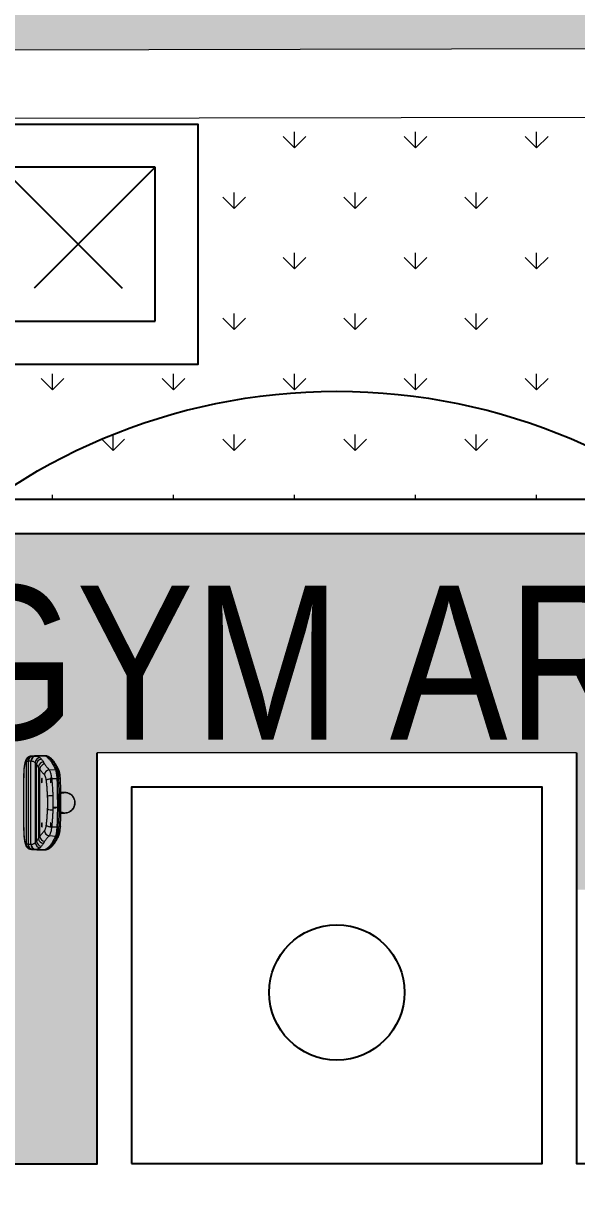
# Model space of a CAD drawing. Header units: millimetres. Extents: x 7964926 to 16080295, y -6277184 to -2986664.
# Drawn here: x 8010021 to 8011636, y -3081809 to -3078379 of the extents above; entities that cross this region are included whole.
import ezdxf

# ---------------------------------------------------------------- set-up
doc = ezdxf.new("R2010")
doc.units = ezdxf.units.MM
doc.header["$LTSCALE"] = 2000
doc.header["$MEASUREMENT"] = 0
doc.linetypes.add('( Hidden )', pattern=[0.375, 0.25, -0.125])
doc.layers.add('EARTHPIT', color=230, linetype='Continuous')
doc.layers.add('L - proposed trees', color=74, linetype='Continuous')
for name, color, linetype, lineweight in [('L - paving', 9, 'Continuous', 5), ('L-ELE 2', 30, 'Continuous', 15), ('L-HATCH', 8, 'Continuous', 5), ('L-kerb', 24, 'Continuous', 13), ('L-LAWN HATCH', 96, 'Continuous', 5), ('L-TEXT', 7, 'Continuous', 20)]:
    doc.layers.add(name, color=color, linetype=linetype, lineweight=lineweight)
doc.styles.add('Arial narrow', font='ARIALN.TTF')

# ---------------------------------------------------------------- blocks, each defined once
blk = doc.blocks.new('tree14 pp')
at = {"layer": 'L - proposed trees', "ltscale": 2000}
for radius in [1275.3, 143.5]:
    blk.add_circle((-1172.8, 1330.7), radius, dxfattribs=at)
blk = doc.blocks.new('gym')
at = {"linetype": 'Continuous', "lineweight": 15}
for p, q in [((-2516, 120.2), (-2516.7, 120.2)), ((-2515.8, -121.9), (-2516, 120.2)), ((-2503.5, 120.4), (-2511.3, 120.3)), ((-2511.3, 120.3), (-2511.2, -122)), ((-2503.4, -122.1), (-2503.5, 120.4)), ((-2502.9, 135.2), (-2502.8, 135.2)), ((-2502.8, 135.2), (-2479.9, 136.6)), ((-2502.8, 135.2), (-2502.1, 135.2)), ((-2497.6, 135.2), (-2489.8, 135.3)), ((-2490.4, 115.8), (-2490.3, -117.4)), ((-2489, 135.4), (-2468.4, 136.7)), ((-2486.7, -113), (-2486.8, 111.3)), ((-2481.1, 103.5), (-2481, -105.2)), ((-2479.9, 136.6), (-2480, 136.6)), ((-2468.4, 136.7), (-2479.9, 136.6)), ((-2478.7, 136.7), (-2467.2, 136.7)), ((-2467.2, 136.7), (-2462.9, 136.7)), ((-2477, -99.1), (-2477.2, 97.4)), ((-2449.8, 95.3), (-2430.9, 96.4)), ((-2442.8, 69.7), (-2426.7, 70)), ((-2429.7, 96.4), (-2425.3, 96.4)), ((-2425.5, 70), (-2421.1, 70)), ((-2454.5, 18.6), (-2454.5, -20.2)), ((-2449.7, -96.9), (-2430.8, -98)), ((-2442.7, -71.4), (-2426.6, -71.6)), ((-2429.6, -98.1), (-2425.2, -98.1)), ((-2425.4, -71.6), (-2421.1, -71.6)), ((-2516.6, -121.9), (-2515.8, -121.9)), ((-2511.2, -122), (-2503.4, -122.1)), ((-2502.7, -136.9), (-2502.8, -136.9)), ((-2501.9, -136.9), (-2502.7, -136.9)), ((-2502.7, -136.9), (-2479.7, -138.3)), ((-2489.6, -137), (-2497.5, -136.9)), ((-2488.9, -137), (-2468.3, -138.3)), ((-2479.8, -138.3), (-2479.7, -138.3)), ((-2479.7, -138.3), (-2468.3, -138.3)), ((-2467.1, -138.3), (-2478.5, -138.3)), ((-2467.1, -138.3), (-2462.7, -138.3))]:
    blk.add_line(p, q, dxfattribs=at)
at = {"linetype": 'Continuous'}
for p, q in [((-2438.5, -15.6), (-2429.8, -15.6)), ((-2427.6, -14.3), (-2436.3, -14.3)), ((-2428.1, -14.6), (-2435.1, -14.6))]:
    blk.add_line(p, q, dxfattribs=at)
at = {"linetype": 'Continuous', "lineweight": 15, "flags": 128}
for points in [[(-2516.7, 120.2), (-2517.4, 120), (-2518.1, 119.5), (-2518.7, 118.6), (-2519.4, 117.3), (-2520, 115.7), (-2520.6, 113.8), (-2521.2, 111.6), (-2521.7, 109), (-2522.2, 106.2), (-2522.7, 103.2), (-2523.1, 99.9), (-2523.4, 96.4), (-2523.7, 92.8), (-2523.9, 89), (-2524.1, 85.2), (-2524.2, 81.2)], [(-2430.9, 96.4), (-2433.3, 101.5), (-2435.7, 106.3), (-2438.1, 110.8), (-2440.6, 114.9), (-2443.1, 118.7), (-2445.6, 122.1), (-2448.1, 125.1), (-2450.6, 127.8), (-2453.1, 130.2), (-2455.7, 132.1), (-2458.2, 133.8), (-2460.7, 135), (-2463.3, 135.9), (-2465.9, 136.5), (-2468.4, 136.7)], [(-2467.2, 136.7), (-2464.7, 136.5), (-2462.1, 136), (-2459.5, 135.1), (-2457, 133.8), (-2454.5, 132.2), (-2451.9, 130.2), (-2449.4, 127.9), (-2446.9, 125.2), (-2444.4, 122.1), (-2441.9, 118.7), (-2439.4, 114.9), (-2436.9, 110.8), (-2434.5, 106.4), (-2432.1, 101.6), (-2429.7, 96.4)], [(-2425.3, 96.4), (-2427.7, 101.6), (-2430.2, 106.4), (-2432.6, 110.8), (-2435.1, 114.9), (-2437.5, 118.7), (-2440, 122.1), (-2442.5, 125.2), (-2445.1, 127.9), (-2447.6, 130.2), (-2450.1, 132.2), (-2452.7, 133.8), (-2455.2, 135.1), (-2457.8, 136), (-2460.3, 136.5), (-2462.9, 136.7)], [(-2524.4, 81.5), (-2524.4, 81.5), (-2524.2, 81.2)], [(-2458.3, 65.6), (-2457.2, 66.3), (-2455.8, 67), (-2454.1, 67.6), (-2452.1, 68.2), (-2449.9, 68.7), (-2447.6, 69.1), (-2445.2, 69.5), (-2442.8, 69.7)], [(-2426.7, 70), (-2426.9, 73.9), (-2427.2, 77.6), (-2427.6, 81.2), (-2428, 84.5), (-2428.5, 87.5), (-2429, 90.3), (-2429.6, 92.7), (-2430.2, 94.7), (-2430.9, 96.4)], [(-2429.7, 96.4), (-2429, 94.8), (-2428.4, 92.7), (-2427.8, 90.3), (-2427.3, 87.6), (-2426.8, 84.5), (-2426.4, 81.2), (-2426, 77.7), (-2425.7, 73.9), (-2425.5, 70)], [(-2421.1, 70), (-2421.4, 73.9), (-2421.7, 77.7), (-2422, 81.2), (-2422.5, 84.5), (-2423, 87.6), (-2423.5, 90.3), (-2424.1, 92.7), (-2424.7, 94.8), (-2425.3, 96.4)], [(-2421.1, 70), (-2420.2, 70), (-2419.3, 69.9), (-2418.6, 69.8), (-2417.9, 69.6), (-2417.4, 69.4), (-2417.1, 69.2), (-2417, 68.9), (-2417, 68.9)], [(-2415.6, 26.2), (-2413.6, 27), (-2410.5, 28), (-2407.4, 28.6), (-2404.1, 28.8), (-2400.9, 28.7), (-2397.8, 28.2), (-2394.7, 27.4), (-2391.7, 26.2), (-2388.8, 24.7), (-2386.1, 22.9), (-2383.7, 20.8), (-2381.4, 18.5), (-2379.5, 15.9), (-2377.8, 13.1), (-2376.5, 10.1), (-2375.5, 7), (-2374.8, 3.8), (-2374.5, 0.6), (-2374.5, -2.7), (-2374.9, -5.9), (-2375.6, -9.1), (-2376.7, -12.2), (-2378.1, -15.1), (-2379.8, -17.9), (-2381.8, -20.4), (-2384, -22.7), (-2386.5, -24.8), (-2389.2, -26.6)], [(-2415.5, -27.4), (-2415.3, -27.5), (-2412.3, -28.6), (-2409.2, -29.5), (-2406.1, -29.9), (-2402.9, -30), (-2399.8, -29.8), (-2396.6, -29.2), (-2393.6, -28.3), (-2390.7, -27), (-2387.9, -25.4), (-2385.3, -23.5), (-2383, -21.4), (-2380.9, -19), (-2379, -16.3), (-2377.5, -13.5), (-2376.3, -10.5), (-2375.4, -7.4), (-2374.9, -4.3), (-2374.7, -1), (-2374.8, 2.2), (-2375.3, 5.4), (-2376.1, 8.5), (-2377.3, 11.5), (-2378.8, 14.3), (-2380.6, 17), (-2382.6, 19.4), (-2385, 21.6), (-2387.5, 23.6), (-2390.2, 25.2), (-2393.1, 26.5), (-2396.2, 27.5), (-2399.3, 28.2), (-2402.4, 28.5), (-2405.6, 28.4), (-2408.8, 28), (-2411.8, 27.2), (-2414.8, 26.1), (-2415.6, 25.8)], [(-2458.2, -67.3), (-2457.1, -68), (-2455.7, -68.6), (-2454, -69.3), (-2452, -69.8), (-2449.9, -70.4), (-2447.5, -70.8), (-2445.2, -71.1), (-2442.7, -71.4)], [(-2524.3, -83.2), (-2524.3, -83.2), (-2524.1, -82.9)], [(-2524.1, -82.9), (-2524, -86.9), (-2523.8, -90.7), (-2523.6, -94.5), (-2523.3, -98.2), (-2523, -101.6), (-2522.6, -104.9), (-2522.1, -107.9), (-2521.6, -110.7), (-2521.1, -113.3), (-2520.5, -115.5), (-2519.9, -117.4), (-2519.3, -119), (-2518.6, -120.3), (-2517.9, -121.2), (-2517.2, -121.8), (-2516.6, -121.9)], [(-2468.3, -138.3), (-2465.7, -138.1), (-2463.2, -137.6), (-2460.6, -136.7), (-2458, -135.4), (-2455.5, -133.8), (-2453, -131.8), (-2450.4, -129.4), (-2447.9, -126.7), (-2445.4, -123.7), (-2442.9, -120.3), (-2440.5, -116.5), (-2438, -112.4), (-2435.6, -108), (-2433.2, -103.2), (-2430.8, -98)], [(-2429.6, -98.1), (-2432, -103.2), (-2434.4, -108), (-2436.8, -112.4), (-2439.3, -116.6), (-2441.7, -120.3), (-2444.2, -123.7), (-2446.7, -126.8), (-2449.2, -129.5), (-2451.8, -131.8), (-2454.3, -133.8), (-2456.8, -135.4), (-2459.4, -136.7), (-2461.9, -137.6), (-2464.5, -138.2), (-2467.1, -138.3)], [(-2462.7, -138.3), (-2460.2, -138.2), (-2457.6, -137.6), (-2455.1, -136.7), (-2452.5, -135.4), (-2450, -133.8), (-2447.4, -131.8), (-2444.9, -129.5), (-2442.4, -126.8), (-2439.9, -123.7), (-2437.4, -120.3), (-2434.9, -116.6), (-2432.5, -112.4), (-2430.1, -108), (-2427.6, -103.2), (-2425.2, -98.1)], [(-2430.8, -98), (-2430.1, -96.3), (-2429.5, -94.3), (-2428.9, -91.9), (-2428.4, -89.1), (-2427.9, -86.1), (-2427.5, -82.8), (-2427.1, -79.3), (-2426.8, -75.5), (-2426.6, -71.6)], [(-2425.4, -71.6), (-2425.6, -75.5), (-2425.9, -79.3), (-2426.3, -82.8), (-2426.7, -86.1), (-2427.2, -89.2), (-2427.7, -91.9), (-2428.3, -94.3), (-2428.9, -96.4), (-2429.6, -98.1)], [(-2425.2, -98.1), (-2424.6, -96.4), (-2424, -94.3), (-2423.4, -91.9), (-2422.9, -89.2), (-2422.4, -86.1), (-2422, -82.8), (-2421.6, -79.3), (-2421.3, -75.5), (-2421.1, -71.6)], [(-2416.9, -70.5), (-2416.9, -70.5), (-2417, -70.8), (-2417.3, -71), (-2417.8, -71.2), (-2418.5, -71.4), (-2419.2, -71.5), (-2420.1, -71.6), (-2421.1, -71.6)]]:
    blk.add_lwpolyline(points, dxfattribs=at)
at = {"linetype": 'Continuous', "flags": 128}
for points in [[(-2470.9, 57.9), (-2470.5, 59.1), (-2470.2, 61.1), (-2470.1, 63.5), (-2470.2, 66.1), (-2470.4, 68.4), (-2470.7, 70), (-2471.1, 70.7), (-2471.6, 70.5), (-2472, 69.3), (-2472.3, 67.3), (-2472.4, 64.8), (-2472.3, 62.3), (-2472.1, 60), (-2471.8, 58.4), (-2471.4, 57.6), (-2470.9, 57.9)], [(-2444.9, 57.9), (-2444.5, 59.1), (-2444.2, 61.1), (-2444.1, 63.6), (-2444.1, 66.1), (-2444.3, 68.4), (-2444.7, 70), (-2445.1, 70.7), (-2445.5, 70.5), (-2445.9, 69.3), (-2446.2, 67.3), (-2446.3, 64.8), (-2446.3, 62.3), (-2446.1, 60), (-2445.7, 58.4), (-2445.3, 57.6), (-2444.9, 57.9)], [(-2470.8, -72.1), (-2470.5, -70.9), (-2470.2, -68.9), (-2470, -66.5), (-2470.1, -63.9), (-2470.3, -61.7), (-2470.6, -60), (-2471.1, -59.3), (-2471.5, -59.5), (-2471.9, -60.8), (-2472.2, -62.7), (-2472.3, -65.2), (-2472.3, -67.8), (-2472.1, -70), (-2471.7, -71.6), (-2471.3, -72.4), (-2470.8, -72.1)], [(-2444.8, -72.1), (-2444.4, -70.9), (-2444.1, -68.9), (-2444, -66.5), (-2444, -63.9), (-2444.3, -61.6), (-2444.6, -60), (-2445, -59.3), (-2445.5, -59.5), (-2445.9, -60.7), (-2446.1, -62.7), (-2446.3, -65.2), (-2446.2, -67.7), (-2446, -70), (-2445.7, -71.6), (-2445.2, -72.4), (-2444.8, -72.1)]]:
    blk.add_lwpolyline(points, dxfattribs=at)
at = {"linetype": 'Continuous', "lineweight": 15}
for centre, radius, start, end in [((-2501.8, 120.3), 14.9, 94.0245, 180.4149), ((-2501.1, 120.3), 14.9, 94.0245, 180.4154), ((-2496.5, 120.4), 14.8, 94.323, 180.691), ((-2488.7, 120.5), 14.8, 94.3232, 180.6907), ((-2488, 120.6), 14.8, 94.2426, 180.7159), ((-2475.3, 115.5), 15.2, 93.2992, 178.9287), ((-2471.6, 110.9), 15.2, 92.9947, 178.2937), ((-2465.7, 102.6), 15.4, 93.4265, 176.849), ((-2560.7, 47.2), 97.5, 30.9895, 35.258), ((-2478.7, 117.3), 19.4, 90.0312, 93.5866), ((-2461.7, 96.4), 15.5, 93.1809, 176.0758), ((-2467.2, 117.3), 19.4, 90.0315, 93.5866), ((-2548.4, 60.3), 100.1, 30.9925, 35.2549), ((1973.7, 1.7), 4498.6, 178.9869, 181.0776), ((-2447.6, 79), 16.4, 97.4651, 171.8723), ((-2429.7, 75.5), 20.9, 90.0352, 93.3387), ((-3889.3, -1.6), 1464.4, 357.2605, 2.804), ((-2425.4, -2.1), 72.2, 90.0341, 90.994), ((-3888.4, -1.6), 1464.7, 357.2606, 2.8039), ((-2425.2, 91.9), 4.57, 25.3542, 91.4644), ((-3884.1, -1.6), 1464.7, 357.2606, 2.8039), ((-2438, -93.7), 113.5, 90.5863, 98.3574), ((-2404.1, -0.1), 29.3, 34.135, 113.2086), ((-2404, 0.1), 28.9, 72.491, 113.5534), ((-2438.1, 92.1), 113.5, 261.7071, 269.4782), ((-2403.6, -1.6), 28.8, 245.4001, 299.9402), ((-2404, -1.6), 28.9, 246.3994, 287.5768), ((-2404.1, -1.6), 29.2, 246.8005, 270.0197), ((-2404.1, -1.4), 29.4, 270.1647, 325.8412), ((-2560.7, -49), 97.5, 324.8065, 329.0751), ((-2461.6, -98), 15.5, 183.9887, 266.8836), ((-2447.6, -80.6), 16.4, 188.1922, 262.5995), ((-2429.6, -77.1), 20.9, 266.7258, 270.0294), ((-2425.4, 0.5), 72.2, 269.0706, 270.0305), ((-2425.1, -93.5), 4.57, 268.5989, 334.7057), ((-2501.6, -122), 14.9, 179.6497, 266.0401), ((-2500.9, -122), 14.9, 179.6492, 266.0401), ((-2496.4, -122.1), 14.8, 179.3736, 265.7414), ((-2488.5, -122.2), 14.8, 179.3738, 265.7413), ((-2487.8, -122.2), 14.9, 179.4006, 265.7699), ((-2475.1, -117.1), 15.2, 181.1339, 266.7673), ((-2471.4, -112.5), 15.2, 181.7521, 267.0886), ((-2465.6, -104.3), 15.4, 183.2155, 266.638), ((-2548.3, -62), 100.1, 324.8097, 329.0719), ((-2478.5, -119), 19.4, 266.4779, 270.0334), ((-2467.1, -118.9), 19.4, 266.4779, 270.033)]:
    blk.add_arc(centre, radius, start, end, dxfattribs=at)
for centre, major_axis, ratio, start_param, end_param in [((-2023.5, 150.2), (-500, -29.5), 0.010267, 0.173933, 0.220957), ((-3284, 70.1), (-800.1, -49.6), 0.010779, 3.358422, 3.362488), ((-2024.4, 165.1), (-485, -29.5), 0.010582, 0.173895, 0.22092), ((-2499.7, -463.4), (0.3, -584), 0.127305, 2.963237, 3.012809), ((-3284.9, 85.1), (-815.1, -49.6), 0.010582, 3.358446, 3.362512), ((-2557.4, -0.9), (0.1, -240.3), 0.429753, 1.489935, 1.651658), ((-2023.4, -151.3), (-500.1, 28.9), 0.010267, 6.062228, 6.109252), ((-3283.9, -72.7), (-800.1, 48.7), 0.010779, 2.920697, 2.924763), ((-2024.2, -166.3), (-485.1, 28.9), 0.010582, 6.062266, 6.10929), ((-2500.2, 461.7), (0.3, -584), 0.127305, 0.128784, 0.178355), ((-3284.8, -87.7), (-815.1, 48.6), 0.010582, 2.920673, 2.924739)]:
    blk.add_ellipse(centre, major_axis=major_axis, ratio=ratio, start_param=start_param, end_param=end_param, dxfattribs=at)
for points, knots in [([(-2502.9, 135.2), (-2503.3, 135.1), (-2504.5, 135.1), (-2506.3, 134.7), (-2508.3, 134), (-2510.1, 133.1), (-2511.8, 132), (-2513.3, 130.7), (-2514.7, 129.3), (-2515.8, 127.9), (-2516.9, 126.3), (-2517.9, 124.5), (-2518.8, 122.4), (-2519.7, 119.9), (-2520.6, 117), (-2521.3, 113.8), (-2522, 110.6), (-2522.5, 107.2), (-2523, 103.7), (-2523.4, 100.1), (-2523.7, 96.5), (-2524, 92.7), (-2524.2, 88.9), (-2524.3, 85.2), (-2524.4, 82.7), (-2524.4, 81.5)], [0, 0, 0, 0, 0.016522, 0.047852, 0.078528, 0.108785, 0.138873, 0.169099, 0.199897, 0.231921, 0.266183, 0.304237, 0.348506, 0.402653, 0.468734, 0.525493, 0.584996, 0.641154, 0.695304, 0.748208, 0.80029, 0.851812, 0.902946, 0.953815, 1, 1, 1, 1]), ([(-2490.4, 115.8), (-2491.2, 116.5), (-2492.8, 117.9), (-2495.7, 119.4), (-2499, 120.3), (-2501.5, 120.3), (-2502.8, 120.4)], [0, 0, 0, 0, 0.249189, 0.498378, 0.749189, 1, 1, 1, 1]), ([(-2489, 135.4), (-2487.7, 135.3), (-2485.1, 135.2), (-2481.7, 134.3), (-2478.7, 132.9), (-2477, 131.4), (-2476.1, 130.6)], [0, 0, 0, 0, 0.249221, 0.498442, 0.749221, 1, 1, 1, 1]), ([(-2481.1, 103.5), (-2482.2, 104.9), (-2484.3, 107.8), (-2485.9, 110.2), (-2486.8, 111.3)], [0, 0, 0, 0, 0.499636, 1, 1, 1, 1]), ([(-2476.1, 130.6), (-2475.5, 130), (-2474.2, 128.6), (-2473, 126.9), (-2472.4, 126.1)], [0, 0, 0, 0, 0.499846, 1, 1, 1, 1]), ([(-2472.4, 126.1), (-2471.5, 124.9), (-2469.8, 122.5), (-2467.7, 119.5), (-2466.6, 118)], [0, 0, 0, 0, 0.499633, 1, 1, 1, 1]), ([(-2421.1, 93.8), (-2421.5, 94.7), (-2422.7, 97.3), (-2424.6, 101.3), (-2427, 105.9), (-2429.4, 110.1), (-2431.9, 114.1), (-2434.3, 117.7), (-2436.9, 121.1), (-2439.4, 124.2), (-2442.1, 126.9), (-2444.7, 129.3), (-2447.4, 131.4), (-2450.2, 133.2), (-2452.9, 134.6), (-2455.7, 135.6), (-2458.4, 136.3), (-2460.9, 136.6), (-2462.3, 136.7), (-2462.9, 136.7)], [0, 0, 0, 0, 0.032828, 0.096101, 0.159463, 0.222961, 0.286599, 0.350375, 0.414267, 0.478223, 0.542091, 0.605666, 0.668654, 0.730697, 0.791453, 0.850715, 0.908497, 0.965053, 1, 1, 1, 1]), ([(-2462.6, 111.8), (-2461.8, 110.6), (-2460.2, 108.1), (-2457.2, 104.1), (-2453.8, 99.8), (-2451.1, 96.8), (-2449.8, 95.3)], [0, 0, 0, 0, 0.249031, 0.498064, 0.74903, 1, 1, 1, 1]), ([(-2524.4, 81.5), (-2524.5, 78.7), (-2524.6, 70.7), (-2524.8, 57.5), (-2525, 41.7), (-2525.1, 26), (-2525.1, 10.2), (-2525.1, -5.6), (-2525.1, -21.4), (-2525, -37.2), (-2524.8, -52.9), (-2524.6, -68.3), (-2524.4, -78.4), (-2524.3, -83.2)], [0, 0, 0, 0, 0.050356, 0.146036, 0.241715, 0.337392, 0.43307, 0.528746, 0.624423, 0.7201, 0.815777, 0.911455, 1, 1, 1, 1]), ([(-2463.9, 81.3), (-2465.3, 82.8), (-2468.1, 85.7), (-2471.6, 89.8), (-2474.7, 93.8), (-2476.3, 96.2), (-2477.2, 97.4)], [0, 0, 0, 0, 0.249017, 0.4980324, 0.7490168, 1, 1, 1, 1]), ([(-2458.3, 65.6), (-2458.4, 66.9), (-2458.8, 69.4), (-2459.6, 72.8), (-2460.7, 75.9), (-2461.8, 78.3), (-2462.9, 80.1), (-2463.6, 80.9), (-2463.9, 81.3)], [0, 0, 0, 0, 0.173399, 0.352277, 0.528607, 0.709895, 0.853771, 1, 1, 1, 1]), ([(-2449.8, 95.3), (-2449.3, 94.6), (-2448.5, 93.3), (-2447.1, 90.3), (-2445.8, 86.4), (-2444.5, 81.5), (-2443.5, 75.9), (-2443, 71.8), (-2442.8, 69.7)], [0, 0, 0, 0, 0.141384, 0.285247, 0.461177, 0.642009, 0.818477, 1, 1, 1, 1]), ([(-2442.8, 69.7), (-2442.4, 65.7), (-2441.5, 57.5), (-2440.5, 45.1), (-2439.7, 32.5), (-2439.3, 24), (-2439.2, 19.8)], [0, 0, 0, 0, 0.248723, 0.497444, 0.748723, 1, 1, 1, 1]), ([(-2417, 68.9), (-2417, 69.5), (-2417.1, 71.2), (-2417.3, 73.8), (-2417.6, 76.9), (-2417.9, 79.9), (-2418.3, 82.7), (-2418.7, 85.3), (-2419.2, 87.7), (-2419.7, 89.9), (-2420.3, 92), (-2420.8, 93.2), (-2421.1, 93.8)], [0, 0, 0, 0, 0.053289, 0.154881, 0.256726, 0.358968, 0.461784, 0.565433, 0.670328, 0.777164, 0.887202, 1, 1, 1, 1]), ([(-2416.9, -70.5), (-2416.8, -69), (-2416.6, -64.6), (-2416.3, -57.2), (-2416, -48.4), (-2415.7, -39.5), (-2415.5, -30.6), (-2415.4, -21.6), (-2415.3, -12.6), (-2415.3, -3.6), (-2415.3, 5.4), (-2415.3, 14.4), (-2415.5, 23.4), (-2415.7, 32.3), (-2415.9, 41.3), (-2416.2, 50.1), (-2416.5, 58.8), (-2416.8, 65), (-2417, 68.3), (-2417, 68.9)], [0, 0, 0, 0, 0.033573, 0.097382, 0.161188, 0.22499, 0.288787, 0.352582, 0.416374, 0.480166, 0.543956, 0.607747, 0.671538, 0.735331, 0.799126, 0.862924, 0.926725, 0.987178, 1, 1, 1, 1]), ([(-2454.5, 18.6), (-2454.7, 22.6), (-2455, 30.5), (-2455.9, 42.3), (-2456.9, 54.1), (-2457.8, 61.8), (-2458.3, 65.6)], [0, 0, 0, 0, 0.248571, 0.497144, 0.748571, 1, 1, 1, 1]), ([(-2439.2, 19.8), (-2439, 14.8), (-2438.8, 4.8), (-2438.8, -9), (-2439, -17.7), (-2439.1, -21.4)], [0, 0, 0, 0, 0.363888, 0.729118, 1, 1, 1, 1]), ([(-2458.2, -67.3), (-2457.7, -63.5), (-2456.9, -55.8), (-2455.8, -44.1), (-2455, -32.2), (-2454.6, -24.2), (-2454.5, -20.2)], [0, 0, 0, 0, 0.2485902, 0.4971774, 0.7485898, 1, 1, 1, 1]), ([(-2439.1, -21.4), (-2439.3, -25.6), (-2439.6, -34), (-2440.4, -46.6), (-2441.5, -59), (-2442.3, -67.2), (-2442.7, -71.4)], [0, 0, 0, 0, 0.248711, 0.497424, 0.748711, 1, 1, 1, 1]), ([(-2463.8, -83), (-2463.4, -82.5), (-2462.5, -81.4), (-2461.2, -79), (-2460.1, -76.1), (-2459.2, -73.1), (-2458.6, -70.1), (-2458.3, -68.2), (-2458.2, -67.3)], [0, 0, 0, 0, 0.183671, 0.372317, 0.552864, 0.738802, 0.868291, 1, 1, 1, 1]), ([(-2524.3, -83.2), (-2524.3, -83.9), (-2524.3, -85.9), (-2524.2, -89.1), (-2524, -93), (-2523.7, -96.7), (-2523.4, -100.3), (-2523, -103.9), (-2522.6, -107.3), (-2522.1, -110.6), (-2521.6, -113.7), (-2520.9, -116.8), (-2520.1, -119.9), (-2519.2, -122.7), (-2518.2, -125.2), (-2517.1, -127.3), (-2516.1, -129.1), (-2514.8, -130.7), (-2513.5, -132.1), (-2511.9, -133.5), (-2510.2, -134.6), (-2508.4, -135.6), (-2506.4, -136.3), (-2504.5, -136.8), (-2503.3, -136.8), (-2502.8, -136.9)], [0, 0, 0, 0, 0.026615, 0.077248, 0.127996, 0.178938, 0.230165, 0.281794, 0.333989, 0.386987, 0.441155, 0.4971, 0.555899, 0.61959, 0.675932, 0.719325, 0.757253, 0.791848, 0.824502, 0.856103, 0.887148, 0.917889, 0.948454, 0.978925, 1, 1, 1, 1]), ([(-2477, -99.1), (-2476.2, -97.9), (-2474.6, -95.5), (-2471.6, -91.5), (-2468, -87.4), (-2465.2, -84.5), (-2463.8, -83)], [0, 0, 0, 0, 0.248999, 0.498, 0.748999, 1, 1, 1, 1]), ([(-2462.7, -138.3), (-2462.2, -138.3), (-2460.8, -138.3), (-2458.5, -138), (-2455.8, -137.3), (-2453.1, -136.4), (-2450.5, -135.1), (-2447.9, -133.5), (-2445.3, -131.5), (-2442.7, -129.3), (-2440.1, -126.7), (-2437.5, -123.7), (-2435, -120.5), (-2432.5, -116.9), (-2430.1, -113), (-2427.6, -108.8), (-2425.2, -104.4), (-2423, -99.9), (-2421.6, -96.8), (-2421, -95.4)], [0, 0, 0, 0, 0.033016, 0.088506, 0.144225, 0.200678, 0.258271, 0.31725, 0.377662, 0.439362, 0.502067, 0.565443, 0.629193, 0.69309, 0.756966, 0.820744, 0.884392, 0.947901, 1, 1, 1, 1]), ([(-2449.7, -96.9), (-2451, -98.4), (-2453.7, -101.4), (-2457.1, -105.7), (-2460.1, -109.7), (-2461.7, -112.2), (-2462.4, -113.5)], [0, 0, 0, 0, 0.249051, 0.498099, 0.749051, 1, 1, 1, 1]), ([(-2442.7, -71.4), (-2442.9, -72.9), (-2443.2, -75.9), (-2444, -80.7), (-2445, -85.7), (-2446.4, -90.4), (-2448, -94.3), (-2449.1, -96), (-2449.7, -96.9)], [0, 0, 0, 0, 0.131973, 0.266027, 0.446975, 0.633317, 0.814017, 1, 1, 1, 1]), ([(-2421, -95.4), (-2420.9, -95.1), (-2420.5, -94.2), (-2419.9, -92.6), (-2419.3, -90.3), (-2418.8, -87.8), (-2418.3, -85.2), (-2417.9, -82.4), (-2417.6, -79.5), (-2417.3, -76.5), (-2417.1, -73.4), (-2417, -71.4), (-2416.9, -70.5)], [0, 0, 0, 0, 0.055468, 0.166908, 0.283934, 0.394433, 0.501276, 0.606041, 0.709529, 0.812192, 0.914302, 1, 1, 1, 1]), ([(-2502.6, -122.1), (-2501.4, -122), (-2498.9, -121.9), (-2495.6, -121), (-2492.7, -119.6), (-2491.1, -118.2), (-2490.3, -117.4)], [0, 0, 0, 0, 0.249187, 0.498374, 0.749187, 1, 1, 1, 1]), ([(-2476, -132.3), (-2476.8, -133), (-2478.5, -134.5), (-2481.5, -136), (-2484.9, -136.9), (-2487.6, -137), (-2488.9, -137)], [0, 0, 0, 0, 0.249223, 0.498445, 0.749223, 1, 1, 1, 1]), ([(-2486.7, -113), (-2485.8, -111.8), (-2484.1, -109.5), (-2482.1, -106.6), (-2481, -105.2)], [0, 0, 0, 0, 0.499635, 1, 1, 1, 1]), ([(-2472.2, -127.7), (-2472.8, -128.6), (-2474.1, -130.3), (-2475.4, -131.6), (-2476, -132.3)], [0, 0, 0, 0, 0.499847, 1, 1, 1, 1]), ([(-2466.5, -119.7), (-2467.6, -121.2), (-2469.7, -124.2), (-2471.4, -126.5), (-2472.2, -127.7)], [0, 0, 0, 0, 0.499634, 1, 1, 1, 1])]:
    blk.add_open_spline(points, degree=3, knots=knots, dxfattribs=at)
for points in [[(-2480, 136.6), (-2502.9, 135.2)], [(-2478.7, 136.7), (-2480, 136.6)], [(-2404.1, 29.2), (-2415.6, 29.2)], [(-2394.9, 27.5), (-2395.3, 27.6)], [(-2415.6, -30.8), (-2404, -30.8)], [(-2395.3, -29.2), (-2394.9, -29.1)], [(-2502.8, -136.9), (-2479.8, -138.3)], [(-2479.8, -138.3), (-2478.5, -138.3)]]:
    blk.add_open_spline(points, degree=1, dxfattribs=at)
blk = doc.blocks.new('GI-1')
at = {"layer": 'EARTHPIT', "color": 8, "linetype": '( Hidden )'}
for p, q in [((-225, 225), (225, -225)), ((225, 225), (-225, -225))]:
    blk.add_line(p, q, dxfattribs=at)
at = {"layer": 'EARTHPIT', "color": 7}
blk.add_lwpolyline([(-350, 350), (-350, -350), (350, -350), (350, 350)], close=True, dxfattribs=at)
at = {"layer": 'EARTHPIT', "color": 7, "linetype": '( Hidden )'}
blk.add_lwpolyline([(-225, 225), (-225, -225), (225, -225), (225, 225)], close=True, dxfattribs=at)

msp = doc.modelspace()

# ---------------------------------------------------------------- hatches: boundary and pattern name
at = {"layer": 'L - paving'}
h = msp.add_hatch(dxfattribs=at)
h.set_pattern_fill('ANSI36', color=37, scale=1000)
h.paths.add_polyline_path([(7997249.1, -3079450.8), (7997249.1, -3078947.3), (7999248.2, -3078947.3), (7999248.2, -3079450.8)], flags=16)
h.paths.add_polyline_path([(8000120.7, -3079437.9), (8000120.7, -3078934.4), (8002119.9, -3078934.4), (8002119.9, -3079437.9)], flags=16)
h.paths.add_polyline_path([(8015249, -3079419.1), (8015249, -3078915.5), (8017248.1, -3078915.5), (8017248.1, -3079419.1)], flags=16)
h.paths.add_polyline_path([(8018120.7, -3079406.2), (8018120.7, -3078902.7), (8020119.8, -3078902.7), (8020119.8, -3079406.2)], flags=16)
h.paths.add_polyline_path([(7999236.3, -3080456.1), (7999236.3, -3081256.1), (7998436.3, -3081256.1), (7998436.3, -3080456.1)], flags=16)
h.paths.add_polyline_path([(8022495, -3080470.6), (8022495, -3079512), (8023637.1, -3079512), (8023636.1, -3080473.4)])
h.paths.add_polyline_path([(7993153.4, -3080728.5), (7993153.4, -3080434.6), (7993447.2, -3080434.6), (7993447.2, -3080728.5)], flags=16)
h.paths.add_polyline_path([(8007659.2, -3081506.4), (8007659.2, -3081212.6), (8007953.1, -3081212.6), (8007953.1, -3081506.4)], flags=16)
h.paths.add_polyline_path([(8022154.2, -3081211.8), (8022448, -3081211.8), (8022448, -3081505.7), (8022154.2, -3081505.7)], flags=16)
h.paths.add_polyline_path([(8017889.5, -3079143.2), (8017889.5, -3079543.2), (8017489.5, -3079543.2), (8017489.5, -3079143.2)], flags=16)
h.paths.add_polyline_path([(8020361.1, -3079138.1), (8020761.1, -3079138.1), (8020761.1, -3079538.1), (8020361.1, -3079538.1)], flags=16)
h.paths.add_polyline_path([(7999889.6, -3079174.9), (7999889.6, -3079574.9), (7999489.6, -3079574.9), (7999489.6, -3079174.9)], flags=16)
h.paths.add_polyline_path([(7997011.9, -3079180), (7997011.9, -3079580), (7996611.9, -3079580), (7996611.9, -3079180)], flags=16)
edge = h.paths.add_edge_path()
edge.add_arc((7997107.2, -3072810), 8900, 253.96873, 267.61138)
edge.add_line((7996736.2, -3081702.2), (7996736.2, -3080510))
edge.add_line((7996736.2, -3080510), (7998136.2, -3080510))
edge.add_line((7998136.2, -3080510), (7998136.2, -3081710))
edge.add_line((7998136.2, -3081710), (8001236.2, -3081710))
edge.add_line((8001236.2, -3081710), (8001236.2, -3080510))
edge.add_line((8001236.2, -3080510), (8002636.2, -3080510))
edge.add_line((8002636.2, -3080510), (8002636.2, -3081710))
edge.add_line((8002636.2, -3081710), (8005736.2, -3081710))
edge.add_line((8005736.2, -3081710), (8005736.2, -3080510))
edge.add_line((8005736.2, -3080510), (8007136.2, -3080510))
edge.add_line((8007136.2, -3080510), (8007136.2, -3081711.2))
edge.add_line((8007136.2, -3081711.2), (8010236.2, -3081711.2))
edge.add_line((8010236.2, -3081711.2), (8010236.2, -3080510))
edge.add_line((8010236.2, -3080510), (8011636.2, -3080510))
edge.add_line((8011636.2, -3080510), (8011636.2, -3081710))
edge.add_line((8011636.2, -3081710), (8011636.7, -3081710))
edge.add_line((8011636.7, -3081710), (8011636.7, -3080910))
edge.add_line((8011636.7, -3080910), (8012436.7, -3080910))
edge.add_line((8012436.7, -3080910), (8012436.7, -3081710))
edge.add_line((8012436.7, -3081710), (8014736.2, -3081710))
edge.add_line((8014736.2, -3081710), (8014736.2, -3080510))
edge.add_line((8014736.2, -3080510), (8016136.2, -3080510))
edge.add_line((8016136.2, -3080510), (8016136.2, -3081710))
edge.add_line((8016136.2, -3081710), (8019236.2, -3081710))
edge.add_line((8019236.2, -3081710), (8019236.2, -3080510))
edge.add_line((8019236.2, -3080510), (8020636.2, -3080510))
edge.add_line((8020636.2, -3080510), (8020636.2, -3081710))
edge.add_line((8020636.2, -3081710), (8023636.1, -3081710))
edge.add_line((8023636.1, -3081710), (8023636.1, -3078632.7))
edge.add_line((8023636.1, -3078632.7), (8021648.4, -3078636.2))
edge.add_line((8021648.4, -3078636.2), (8021648.4, -3079296.5))
edge.add_line((8021648.4, -3079296.5), (8020848.4, -3079296.5))
edge.add_line((8020848.4, -3079296.5), (8020848.4, -3078637.6))
edge.add_line((8020848.4, -3078637.6), (8014852.1, -3078648.2))
edge.add_line((8014852.1, -3078648.2), (8014852.1, -3079148.2))
edge.add_line((8014852.1, -3079148.2), (8015011.8, -3079148.2))
edge.add_line((8015011.8, -3079148.2), (8015011.8, -3079548.2))
edge.add_line((8015011.8, -3079548.2), (8014852.1, -3079548.2))
edge.add_line((8014852.1, -3079548.2), (8014852.1, -3079869.4))
edge.add_line((8014852.1, -3079869.4), (8002535.8, -3079869.4))
edge.add_line((8002535.8, -3079869.4), (8002535.8, -3078669.9))
edge.add_line((8002535.8, -3078669.9), (7992415.8, -3078687.7))
edge.add_line((7992415.8, -3078687.7), (7992419.9, -3081014.4))
edge.add_arc((7992136.3, -3090110), 9100, 73.96873, 88.2141, ccw=False)
at = {"layer": 'L-LAWN HATCH'}
h = msp.add_hatch(dxfattribs=at)
h.set_pattern_fill('GRASS', color=256, scale=250)
h.set_pattern_definition([(90, (-42091.93, 975.85), (-176.7766952, 176.7766952), [46.875, -306.678391]), (45, (-42091.93, 975.85), (-176.776695, 176.776695), [46.875, -203.125]), (135, (-42091.93, 975.85), (-176.776695, -176.776695), [46.875, -203.125])])
h.paths.add_polyline_path([(7981744.2, -3078506.5), (8023636.2, -3078432.7), (8023636.1, -3077689.8), (7981077, -3077811.3), (7979722.3, -3088609.7), (7980466.4, -3088703.8)])
h = msp.add_hatch(dxfattribs=at)
h.set_pattern_fill('GRASS', color=256, scale=250)
h.paths.add_polyline_path([(8003836.2, -3079367.1), (8003836.2, -3078669.7), (8002635.8, -3078669.7), (8002635.8, -3079769.4), (8014752.1, -3079769.4), (8014752.1, -3078669.7), (8013536.2, -3078669.7), (8013536.2, -3079367.1), (8012836.2, -3079367.1), (8012836.2, -3078669.7), (8010536.2, -3078669.7), (8010536.2, -3079367.1), (8009836.2, -3079367.1), (8009836.2, -3078669.7), (8007536.2, -3078669.7), (8007536.2, -3079367.1), (8006836.2, -3079367.1), (8006836.2, -3078669.7), (8004536.2, -3078669.7), (8004536.2, -3079367.1)])

# ---------------------------------------------------------------- linework, layer by layer
at = {"layer": 'L-ELE 2'}
msp.add_line((8023636.1, -3078632.7), (7981922.2, -3078706.2), dxfattribs=at)
msp.add_lwpolyline([(8023636.1, -3078432.7), (7981745.7, -3078506.5), (7980466.4, -3088703.9)], dxfattribs=at)
at = {"layer": 'L-kerb'}
for p, q in [((8002635.8, -3079769.4), (8014736.6, -3079769.4)), ((8011636.2, -3080510), (8010236.2, -3080510))]:
    msp.add_line(p, q, dxfattribs=at)
at = {"layer": 'L-kerb', "lineweight": 25}
for points in [[(8002635.8, -3078669.7), (8002635.8, -3079769.4), (8014752.1, -3079769.4), (8014752.1, -3079444.4)], [(8007136.2, -3080510), (8007136.2, -3081711.2), (8010236.2, -3081711.2), (8010236.2, -3080510)], [(8011636.2, -3080510), (8011636.2, -3081710), (8014736.2, -3081710), (8014736.2, -3080510)]]:
    msp.add_lwpolyline(points, dxfattribs=at)
at = {"layer": 'L-kerb', "color": 8, "lineweight": 25}
msp.add_lwpolyline([(8002535.8, -3079444.4), (8002535.8, -3079869.4), (8014852.1, -3079869.4), (8014852.1, -3079444.4)], dxfattribs=at)
at = {"layer": 'L-kerb', "lineweight": 25}
msp.add_lwpolyline([(8010336.2, -3081710), (8011536.2, -3081710), (8011536.2, -3080610), (8010336.2, -3080610)], close=True, dxfattribs=at)

# ---------------------------------------------------------------- block references
at = {"layer": 'EARTHPIT'}
msp.add_blockref('GI-1', (8010181, -3079024.4), dxfattribs=at)
at = {"layer": 'L - proposed trees', "color": 1, "xscale": 1.377, "yscale": 1.377, "zscale": 1.377}
msp.add_blockref('tree14 pp', (8012551.2, -3083042.4), dxfattribs=at)
at = {"layer": 'L-HATCH', "color": 2}
msp.add_blockref('gym', (8012545.7, -3080655.1), dxfattribs=at)

# ---------------------------------------------------------------- texts
at = {"layer": 'L-TEXT', "color": 0, "insert": (8006995.9, -3080021.3), "char_height": 450, "width": 17115.75, "attachment_point": 1, "style": 'Arial narrow'}
msp.add_mtext('OUTDOOR GYM AREA ', dxfattribs=at)

doc.saveas('drawing.dxf')
